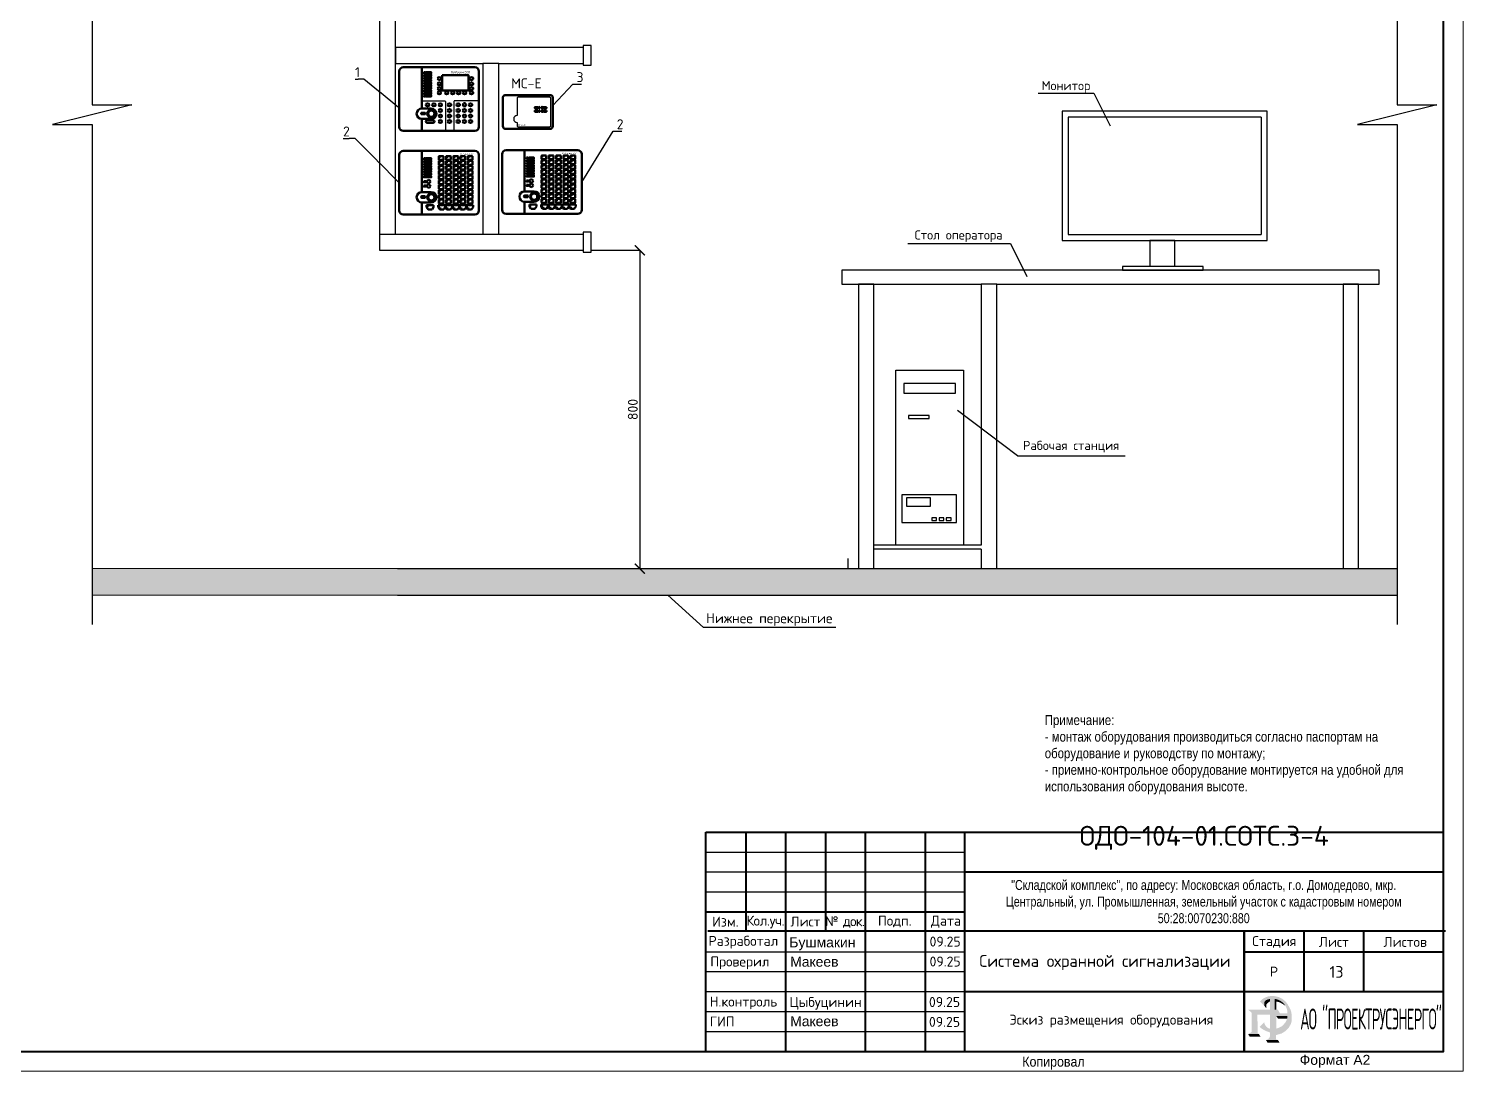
# Model space of a CAD drawing. Header units: millimetres. Extents: x 193973 to 342033, y 212912 to 281002.
# Drawn here: x 305978 to 342033, y 220488 to 246694 of the extents above; entities that cross this region are included whole.
import ezdxf

# ---------------------------------------------------------------- set-up
doc = ezdxf.new("R2010")
doc.units = ezdxf.units.MM
doc.header["$PDMODE"] = 3
doc.linetypes.add('CONTI', pattern=[0])
for name, color, linetype, lineweight in [('-Мой-Рамка', 7, 'CONTI', 40), ('-Мой-Текст', 7, 'Continuous', 25), ('1.АПС_текст', 7, 'Continuous', 15), ('_Текст 0.25', 7, 'Continuous', 25), ('АПТ', 1, 'Continuous', 30)]:
    doc.layers.add(name, color=color, linetype=linetype, lineweight=lineweight)
doc.layers.add('Рамка', color=7, linetype='Continuous')
doc.styles.add('-ГОСТ 2.105-2019-', font='', dxfattribs={"width": 0.8, "height": 2.5})
doc.styles.add('ISOCPEUR', font='isocpeur.ttf')
doc.styles.add('IsocPeur 2.5', font='isocpeur.ttf', dxfattribs={"height": 2.5})
doc.styles.add('IsocPeur 3.5', font='isocpeur.ttf', dxfattribs={"height": 3.5})
doc.styles.add('kvl-200', font='times.ttf')
doc.styles.add('MK3_Stamp_Arial_Narrow', font='ARIALN.TTF')
doc.styles.get("Standard").update_dxf_attribs({"font": 'arial.ttf'})
doc.styles.get('-ГОСТ 2.105-2019-').set_extended_font_data('PT Astra Serif')
doc.dimstyles.new('ISOCPEUR_размещение', dxfattribs={"dimtxt": 250, "dimasz": 250, "dimexe": 1.25, "dimexo": 0.625, "dimgap": 50, "dimtad": 1, "dimdec": 0, "dimlfac": 0.1, "dimtxsty": 'ISOCPEUR', "dimblk": 'ARCHTICK', "dimcen": 2.5, "dimadec": 0, "dimazin": 0, "dimtfac": 1, "dimtdec": 0, "dimtmove": 0, "dimatfit": 3, "dimfxl": 1, "dimarcsym": 0})

# ---------------------------------------------------------------- blocks, each defined once
blk = doc.blocks.new('*U8')
at = {"linetype": 'CONTI', "lineweight": 20}
blk.add_lwpolyline([(1929, 0), (2523, 0), (2523, 420), (1929, 420)], close=True, dxfattribs=at)
at = {"linetype": 'CONTI', "lineweight": 40}
blk.add_lwpolyline([(2518, 415), (1949, 415), (1949, 5), (2518, 5), (2518, 415)], dxfattribs=at)
at = {"width": 0.892515}
blk.add_text('Копировал', height=2.5, dxfattribs=at).set_placement((2412.38, 1.17))
at = {"insert": (2490.82, 2.5), "char_height": 2.5, "width": 50, "attachment_point": 5}
blk.add_mtext('{\\C256;Формат А2}', dxfattribs=at)
blk = doc.blocks.new('A$C9a5560e3')
h = blk.add_hatch(color=5)
h.dxf.hatch_style = 1
h.paths.add_polyline_path([(5.15, 6.06), (-0.04, 6.06), (0.78, 5.37), (0.78, 0.7), (-0.04, 0.23), (-0.03, 0.23), (2.55, 0.23), (1.8, 0.7), (1.8, 5.55), (5.15, 5.55), (5.15, 1.54), (4.76, 1.64), (4.35, 1.95), (4.04, 2.36), (3.84, 2.77), (3.84, 3.07), (2.73, 1.97), (3.06, 1.64), (3.55, 1.31), (4.35, 0.93), (5.15, 0.62), (5.15, -0.38), (4.98, -0.74), (4.7, -1), (4.24, -1.21), (7.1, -1.21), (6.58, -1.01), (6.29, -0.73), (6.27, -0.38), (6.28, 0.64), (6.54, 0.72), (7.21, 0.93), (7.84, 1.22), (8.47, 1.64), (8.98, 2.14), (9.45, 2.77), (9.74, 3.29), (9.85, 3.73), (9.98, 4.32), (10.05, 4.92), (10, 5.81), (9.79, 6.61), (9.35, 7.42), (8.82, 8.07), (8.15, 8.61), (7.32, 9.04), (6.54, 9.25), (5.69, 9.34), (4.85, 9.24), (4.14, 9.01), (3.49, 8.65), (3.06, 8.3), (2.77, 8), (3.83, 6.97), (3.83, 7.79), (4.01, 8.13), (4.3, 8.35), (4.74, 8.53), (5.16, 8.6)])
h.paths.add_polyline_path([(6.28, 6.06), (6.28, 8.59), (6.76, 8.56), (7.31, 8.34), (7.75, 8.11), (8.12, 7.83), (8.55, 7.39), (8.87, 6.93), (9.12, 6.45), (9.28, 5.9), (9.33, 5.48), (9.33, 5.15), (7.05, 5.15), (6.76, 4.99), (6.66, 4.8), (6.66, 4.52), (9.33, 4.52), (9.28, 3.99), (9.09, 3.43), (8.84, 2.99), (8.53, 2.64), (8.12, 2.18), (7.4, 1.79), (6.79, 1.57), (6.29, 1.54), (6.29, 5.24), (6.37, 5.53), (6.6, 5.8), (7.05, 6.06)], flags=16)
h = blk.add_hatch(color=141)
h.dxf.hatch_style = 1
h.paths.add_polyline_path([(4.98, 7.94), (5.16, 7.98), (5.16, 8.6), (4.74, 8.53), (4.3, 8.35), (4.01, 8.13), (3.83, 7.79), (3.83, 6.97), (4.31, 6.38), (4.32, 7.26), (4.61, 7.64)])
h = blk.add_hatch(color=141)
h.dxf.hatch_style = 1
h.paths.add_polyline_path([(7.31, 8.34), (6.76, 8.56), (6.28, 8.59), (6.28, 6.06), (6.67, 6.06), (6.67, 7.95), (6.96, 7.95), (7.43, 7.82), (8.06, 7.5), (8.82, 7.01), (8.55, 7.39), (8.12, 7.83), (7.75, 8.11)])
h = blk.add_hatch(color=141)
h.dxf.hatch_style = 1
h.paths.add_polyline_path([(5.15, 5.55), (1.8, 5.55), (1.8, 0.7), (2.21, 0.45), (2.2, 4.83), (5.15, 4.83)])
h = blk.add_hatch(color=141)
h.dxf.hatch_style = 1
h.paths.add_polyline_path([(10.15, 2.63), (10.31, 3.17), (10.36, 3.98), (10.34, 4.73), (10.28, 5.47), (10.07, 6.05), (9.79, 6.61), (10, 5.81), (10.05, 4.92), (9.98, 4.32), (9.85, 3.73), (9.74, 3.29), (9.45, 2.77), (8.98, 2.14), (8.47, 1.64), (7.84, 1.22), (7.21, 0.93), (6.54, 0.72), (6.28, 0.64), (6.27, -0.38), (6.29, -0.73), (6.58, -1.01), (6.65, -1.04), (6.65, 0.01), (7.91, 0.36), (8.78, 0.89), (9.63, 1.72)])
h = blk.add_hatch(color=141)
h.dxf.hatch_style = 1
h.paths.add_polyline_path([(7.05, 6.06), (6.6, 5.8), (6.37, 5.53), (6.29, 5.24), (6.29, 1.54), (6.66, 1.56), (6.66, 4.52), (6.66, 4.8), (6.76, 4.99), (7.05, 5.15), (7.58, 5.15)])
h = blk.add_hatch(color=141)
h.dxf.hatch_style = 1
h.paths.add_polyline_path([(9.33, 4.52), (6.7, 4.52), (7.11, 3.9), (9.25, 3.9), (9.28, 3.99)])
h = blk.add_hatch(color=141)
h.dxf.hatch_style = 1
h.paths.add_polyline_path([(2.55, 0.23), (-0.03, 0.23), (0.36, -0.41), (2.94, -0.41)])
h = blk.add_hatch(color=141)
h.dxf.hatch_style = 1
h.paths.add_polyline_path([(7.1, -1.21), (4.24, -1.21), (4.63, -1.84), (7.48, -1.84)])
blk = doc.blocks.new('*U39')
at = {"layer": '-Мой-Рамка', "linetype": 'Continuous', "lineweight": 40}
for p, q in [((-185, 55), (0, 55)), ((-185, 0), (-185, 55)), ((-175, 55), (-175, 30)), ((-165, 55), (-165, 0)), ((-155, 55), (-155, 30)), ((-145, 55), (-145, 0)), ((-130, 55), (-130, 0)), ((-120, 0), (-120, 54.99)), ((0, 0), (0, 55)), ((-120, 45), (0, 45)), ((-185, 35), (-120, 35)), ((-184.46, 30.27), (0.54, 30.27)), ((-50, 0), (-50, 30)), ((-50, 30), (-50, 0)), ((-35, 30), (-35, 15)), ((-50, 25), (0, 25)), ((-120, 15), (0, 15)), ((-185, 0), (0, 0))]:
    blk.add_line(p, q, dxfattribs=at)
at = {"layer": '-Мой-Рамка', "linetype": 'Continuous', "lineweight": 25}
for p, q in [((-185, 50), (-120, 50)), ((-185, 45), (-120, 45)), ((-185, 40), (-120, 40)), ((-185, 25), (-120, 25)), ((-185, 20), (-120, 20)), ((-185, 15), (-120, 15)), ((-185, 10), (-120, 10)), ((-185, 5), (-120, 5))]:
    blk.add_line(p, q, dxfattribs=at)
at = {"layer": '-Мой-Рамка', "color": 7, "linetype": 'Continuous', "lineweight": 40}
blk.add_line((-20, 30), (-20, 15), dxfattribs=at)
blk.add_line((-20, 25), (0, 25))
at = {"xscale": 1.051938753492993, "yscale": 1.051938753492993, "zscale": 1.051938753492993}
blk.add_blockref('A$C9a5560e3', (-48.94, 4.09), dxfattribs=at)
at = {"layer": '-Мой-Текст', "ltscale": 100, "char_height": 2.5}
for s, insert, width, attachment_point in [('{\\fISOCPEUR|b0|i0|c204|p34;Изм.}', (-180.08, 32.53), 9.9024, 5), ('{\\fISOCPEUR|b0|i0|c204|p34;\\T0.95;Кол.уч.}', (-170.06, 32.45), 9.9024, 5), ('{\\fISOCPEUR|b0|i0|c204|p34;Лист }', (-160, 32.57), 9.9024, 5), ('{\\fISOCPEUR|b0|i0|c204|p34;\\T0.9;№ док.}', (-150.13, 32.45), 9.9024, 5), ('{\\fISOCPEUR|b0|i0|c204|p34;Подп. }', (-137.59, 32.58), 14.4227, 5), ('{\\fISOCPEUR|b0|i0|c204|p34;Дата }', (-124.76, 32.52), 9.9024, 5), ('{\\fISOCPEUR|b0|i0|c204|p34; Разработал}', (-185.91, 28.97), 20, 1), ('{\\fISOCPEUR|b0|i0|c204|p34; }', (-165.91, 28.97), 20, 1), (' {\\fISOCPEUR|b0|i0|c204|p34;09.25}', (-129.85, 28.79), 20, 1), ('{\\fISOCPEUR|b0|i0|c204|p34;Стадия }', (-42.4, 27.46), 14.9707, 5), ('Бушмакин', (-164.05, 28.6), 20, 1), ('{\\fISOCPEUR|b0|i0|c204|p34;Лист}', (-27.47, 27.46), 14.9707, 5), ('{\\fISOCPEUR|b0|i0|c204|p34;Листов}', (-9.57, 27.46), 14.9707, 5), (' {\\fISOCPEUR|b0|i0|c204|p34;Проверил}', (-184.85, 23.79), 20, 1), ('Макеев', (-163.83, 23.74), 20, 1), (' {\\fISOCPEUR|b0|i0|c204|p34;09.25}', (-129.85, 23.79), 20, 1), ('{\\fISOCPEUR|b0|i0|c204|p34;Р}', (-42.5, 20), 15, 5), (' {\\fISOCPEUR|b0|i0|c204|p34;Н.контроль}', (-185, 13.74), 20, 1), (' {\\fISOCPEUR|b0|i0|c204|p34;Цыбуцинин}', (-165, 13.64), 20, 1), (' {\\fISOCPEUR|b0|i0|c204|p34;09.25}', (-130, 13.63), 20, 1), (' {\\fISOCPEUR|b0|i0|c204|p34;ГИП}', (-185, 8.74), 20, 1), ('Макеев', (-163.83, 8.82), 20, 1), (' {\\fISOCPEUR|b0|i0|c204|p34;09.25}', (-130, 8.65), 20, 1)]:
    blk.add_mtext(s, dxfattribs=dict(at, insert=insert, width=width, attachment_point=attachment_point))
at = {"insert": (-60, 53.56), "char_height": 5, "width": 20.6351, "attachment_point": 5}
blk.add_mtext('{\\fISOCPEUR|b0|i0|c204|p34; ОДО-104-01.СОТС.3-4}', dxfattribs=at)
at = {"insert": (-60.11, 37.56), "char_height": 2.5, "width": 111.6626, "attachment_point": 5, "style": '-ГОСТ 2.105-2019-'}
blk.add_mtext('"Складской комплекс", по адресу: Московская область, г.о. Домодедово, мкр. Центральный, ул. Промышленная, земельный участок с кадастровым номером 50:28:0070230:880', dxfattribs=at)
at = {"layer": '_Текст 0.25', "insert": (-18.22, 8.11), "char_height": 5.2597, "width": 42.5551, "attachment_point": 5, "style": 'IsocPeur 3.5'}
blk.add_mtext('{\\W0.5;\\T0.9;\\C5;АО "ПРОЕКТРУСЭНЕРГО"}', dxfattribs=at)
blk = doc.blocks.new('*U12')
blk.add_wipeout([(0, 400), (0, 0), (15169, 0), (15169, 400)])
at = {"lineweight": 30}
blk.add_lwpolyline([(0, 400), (0, 0), (15169, 0), (15169, 400), (0, 400)], dxfattribs=at)
blk = doc.blocks.new('*U13')
blk.add_wipeout([(0, 400), (0, 0), (4728, 0), (4728, 400)])
at = {"lineweight": 30}
blk.add_lwpolyline([(0, 400), (0, 0), (4728, 0), (4728, 400), (0, 400)], dxfattribs=at)
blk = doc.blocks.new('*U14')
blk.add_wipeout([(0, 400), (0, 0), (4299.968, 0), (4299.968, 400)])
at = {"lineweight": 30}
blk.add_lwpolyline([(0, 400), (0, 0), (4299.968, 0), (4299.968, 400), (0, 400)], dxfattribs=at)
blk = doc.blocks.new('*U25')
blk.add_wipeout([(0, 400), (0, 0), (5138, 0), (5138, 400)])
at = {"lineweight": 30}
blk.add_lwpolyline([(0, 400), (0, 0), (5138, 0), (5138, 400), (0, 400)], dxfattribs=at)
blk = doc.blocks.new('Заглушка 40х20')
blk.add_wipeout([(0, 250), (0, -250), (200, -250), (200, 250)])
at = {"lineweight": 30}
blk.add_lwpolyline([(0, 250), (0, -250), (200, -250), (200, 250), (0, 250)], dxfattribs=at)
blk = doc.blocks.new('_ArchTick')
at = {"color": 0, "linetype": 'ByBlock', "const_width": 0.15}
blk.add_lwpolyline([(-0.5, -0.5), (0.5, 0.5)], dxfattribs=at)
blk = doc.blocks.new('*D26')
at = {"color": 0, "lineweight": -2, "transparency": 16777216}
for p, q in [((319912, 241123), (321338, 241123)), ((321336, 241123), (321336, 233123)), ((319912, 233123), (321338, 233123))]:
    blk.add_line(p, q, dxfattribs=at)
at = {"layer": 'Defpoints', "color": 0, "transparency": 16777216}
for p in [(319912, 241123), (319912, 233123), (321336, 233123)]:
    blk.add_point(p, dxfattribs=at)
at = {"color": 0, "lineweight": -2, "transparency": 16777216, "xscale": 250, "yscale": 250, "zscale": 250}
for p, rotation in [((321336, 241123), 90), ((321336, 233123), 270)]:
    blk.add_blockref('_ArchTick', p, dxfattribs=dict(at, rotation=rotation))
at = {"color": 0, "transparency": 16777216, "insert": (321161, 237123), "char_height": 250, "attachment_point": 5, "rotation": 90, "style": 'ISOCPEUR'}
blk.add_mtext('800', dxfattribs=at)
blk = doc.blocks.new('R3-Рубеж-2ОП')
at = {"color": 7, "lineweight": 50}
for p, q in [((-1000, 1500), (-1000, 800)), ((-900, 1600), (0, 1600)), ((-435, 1600), (-435, 563)), ((900, 1600), (0, 1600)), ((1000, 100), (1000, 1500)), ((-1000, 100), (-1000, 800)), ((-196, 563), (-435, 563)), ((-362, 459), (-433, 459)), ((-433, 419), (-362, 419)), ((-435, 303), (-435, 0)), ((-196, 303), (-435, 303)), ((-900, 0), (900, 0))]:
    blk.add_line(p, q, dxfattribs=at)
for points in [[(-384, 1475), (-341, 1475), (-341, 1448), (-384, 1448)], [(-323, 1475), (-199, 1475), (-199, 1448), (-323, 1448)], [(-384, 1411), (-341, 1411), (-341, 1383), (-384, 1383)], [(-384, 1346), (-341, 1346), (-341, 1319), (-384, 1319)], [(-384, 1282), (-341, 1282), (-341, 1254), (-384, 1254)], [(-384, 1217), (-341, 1217), (-341, 1190), (-384, 1190)], [(-384, 1153), (-341, 1153), (-341, 1125), (-384, 1125)], [(-384, 1088), (-341, 1088), (-341, 1061), (-384, 1061)], [(-323, 1411), (-199, 1411), (-199, 1383), (-323, 1383)], [(-323, 1346), (-199, 1346), (-199, 1319), (-323, 1319)], [(-323, 1282), (-199, 1282), (-199, 1254), (-323, 1254)], [(-323, 1217), (-199, 1217), (-199, 1190), (-323, 1190)], [(-323, 1153), (-199, 1153), (-199, 1125), (-323, 1125)], [(-323, 1088), (-199, 1088), (-199, 1061), (-323, 1061)], [(75, 1400), (740, 1400), (740, 1015), (75, 1015)], [(-384, 1024), (-341, 1024), (-341, 996), (-384, 996)], [(-384, 959), (-341, 959), (-341, 932), (-384, 932)], [(-384, 895), (-341, 895), (-341, 867), (-384, 867)], [(-323, 1024), (-199, 1024), (-199, 996), (-323, 996)], [(-323, 959), (-199, 959), (-199, 932), (-323, 932)], [(-323, 895), (-199, 895), (-199, 867), (-323, 867)]]:
    blk.add_lwpolyline(points, close=True, dxfattribs=at)
for points in [[(-435, 756), (140, 756, -0.414214), (160, 736), (160, 0)], [(1001, 756), (390, 756, 0.414214), (370, 736), (370, 0)]]:
    blk.add_lwpolyline(points, format="xyb")
for points in [[(-290, 271), (-160, 271)], [(-290, 201), (-160, 201)]]:
    blk.add_lwpolyline(points, dxfattribs=at)
for radius in [100, 80]:
    blk.add_circle((-196, 433), radius, dxfattribs=at)
for centre, radius, start, end in [((-900, 1500), 100, 90, 180), ((900, 1500), 100, 0, 90), ((-435, 433), 130, 90, 270), ((-433, 439), 20, 90, 270), ((-362, 439), 20, 270, 90), ((-196, 433), 130, 270, 90), ((-900, 100), 100, 180, 270), ((900, 100), 100, 270, 0)]:
    blk.add_arc(centre, radius, start, end, dxfattribs=at)
for centre, major_axis in [((5, 1316), (-45, 0)), ((5, 1186), (-45, 0)), ((5, 1066), (-45, 0)), ((812, 1316), (-45, 0)), ((812, 1186), (-45, 0)), ((812, 1066), (-45, 0)), ((5, 956), (-45, 0)), ((190, 956), (-45, 0)), ((340, 956), (-45, 0)), ((490, 956), (-45, 0)), ((640, 956), (-45, 0)), ((812, 956), (-45, 0)), ((-290, 656), (-45, 0)), ((-130, 656), (-45, 0)), ((30, 656), (-45, 0)), ((30, 516), (-45, 0)), ((30, 376), (-45, 0)), ((260, 656), (-45, 0)), ((260, 516), (-45, 0)), ((260, 376), (-45, 0)), ((480, 656), (-45, 0)), ((480, 516), (-45, 0)), ((480, 376), (-45, 0)), ((635, 516), (-45, 0)), ((635, 656), (0, -45)), ((635, 376), (0, 45)), ((790, 656), (-45, 0)), ((790, 516), (-45, 0)), ((790, 376), (-45, 0)), ((30, 236), (-45, 0)), ((260, 236), (-45, 0)), ((480, 236), (-45, 0)), ((635, 236), (-45, 0)), ((790, 236), (-45, 0))]:
    blk.add_ellipse(centre, major_axis=major_axis, ratio=0.777778, dxfattribs=at)
for centre, start_param, end_param in [((-290, 236), 4.712389, 7.853982), ((-160, 236), 1.570796, 4.712389)]:
    blk.add_ellipse(centre, major_axis=(-45, 0), ratio=0.777778, start_param=start_param, end_param=end_param, dxfattribs=at)
at = {"lineweight": 50, "insert": (297, 1500), "char_height": 50, "attachment_point": 1}
blk.add_mtext_dynamic_manual_height_columns('R3-Рубеж-2ОП', width=27.55, gutter_width=12.5, heights=[0], dxfattribs=at)
blk = doc.blocks.new('R3-Рубеж-БИУ')
at = {"color": 7, "lineweight": 50}
for p, q in [((-1000, 1500), (-1000, 800)), ((-900, 1600), (0, 1600)), ((-435, 1600), (-435, 563)), ((-7, 1447), (36, 1447)), ((900, 1600), (0, 1600)), ((36, 1447), (36, 1470)), ((175, 1447), (218, 1447)), ((218, 1447), (218, 1470)), ((358, 1447), (401, 1447)), ((401, 1447), (401, 1470)), ((540, 1447), (583, 1447)), ((583, 1447), (583, 1470)), ((722, 1447), (765, 1447)), ((765, 1447), (765, 1470)), ((1000, 100), (1000, 1500)), ((-7, 1326), (36, 1326)), ((-7, 1204), (36, 1204)), ((-7, 1082), (36, 1082)), ((36, 1326), (36, 1349)), ((36, 1204), (36, 1227)), ((36, 1082), (36, 1105)), ((175, 1326), (218, 1326)), ((175, 1204), (218, 1204)), ((175, 1082), (218, 1082)), ((218, 1326), (218, 1349)), ((218, 1204), (218, 1227)), ((218, 1082), (218, 1105)), ((358, 1326), (401, 1326)), ((358, 1204), (401, 1204)), ((358, 1082), (401, 1082)), ((401, 1326), (401, 1349)), ((401, 1204), (401, 1227)), ((401, 1082), (401, 1105)), ((540, 1326), (583, 1326)), ((540, 1204), (583, 1204)), ((540, 1082), (583, 1082)), ((583, 1326), (583, 1349)), ((583, 1204), (583, 1227)), ((583, 1082), (583, 1105)), ((722, 1326), (765, 1326)), ((722, 1204), (765, 1204)), ((722, 1082), (765, 1082)), ((765, 1326), (765, 1349)), ((765, 1204), (765, 1227)), ((765, 1082), (765, 1105)), ((-1000, 100), (-1000, 800)), ((-7, 961), (36, 961)), ((-7, 839), (36, 839)), ((36, 961), (36, 984)), ((36, 839), (36, 862)), ((36, 717), (36, 740)), ((175, 961), (218, 961)), ((175, 839), (218, 839)), ((218, 961), (218, 984)), ((218, 839), (218, 862)), ((218, 717), (218, 740)), ((358, 961), (401, 961)), ((358, 839), (401, 839)), ((401, 961), (401, 984)), ((401, 839), (401, 862)), ((401, 717), (401, 740)), ((540, 961), (583, 961)), ((540, 839), (583, 839)), ((583, 961), (583, 984)), ((583, 839), (583, 862)), ((583, 717), (583, 740)), ((722, 961), (765, 961)), ((722, 839), (765, 839)), ((765, 961), (765, 984)), ((765, 839), (765, 862)), ((765, 717), (765, 740)), ((-196, 563), (-435, 563)), ((-362, 459), (-433, 459)), ((-433, 419), (-362, 419)), ((-7, 717), (36, 717)), ((-7, 596), (36, 596)), ((-7, 474), (36, 474)), ((36, 596), (36, 618)), ((36, 474), (36, 497)), ((36, 352), (36, 375)), ((175, 717), (218, 717)), ((175, 596), (218, 596)), ((175, 474), (218, 474)), ((218, 596), (218, 618)), ((218, 474), (218, 497)), ((218, 352), (218, 375)), ((358, 717), (401, 717)), ((358, 596), (401, 596)), ((358, 474), (401, 474)), ((401, 596), (401, 618)), ((401, 474), (401, 497)), ((401, 352), (401, 375)), ((540, 717), (583, 717)), ((540, 596), (583, 596)), ((540, 474), (583, 474)), ((583, 596), (583, 618)), ((583, 474), (583, 497)), ((583, 352), (583, 375)), ((722, 717), (765, 717)), ((722, 596), (765, 596)), ((722, 474), (765, 474)), ((765, 596), (765, 618)), ((765, 474), (765, 497)), ((765, 352), (765, 375)), ((-900, 0), (900, 0)), ((-435, 303), (-435, 0)), ((-196, 303), (-435, 303)), ((-313, 235), (-313, 181)), ((-313, 235), (-138, 235)), ((-313, 212), (-270, 212)), ((-313, 181), (-275, 128)), ((-275, 128), (-176, 128)), ((-275, 128), (-237, 128)), ((-270, 212), (-270, 235)), ((-138, 181), (-176, 128)), ((-138, 235), (-138, 181)), ((-138, 235), (-138, 181)), ((-22, 235), (-22, 181)), ((-22, 235), (153, 235)), ((-22, 212), (21, 212)), ((-22, 181), (16, 128)), ((-7, 352), (36, 352)), ((54, 151), (16, 151)), ((16, 151), (16, 128)), ((16, 128), (115, 128)), ((16, 128), (54, 128)), ((21, 212), (21, 235)), ((54, 128), (54, 151)), ((153, 181), (115, 128)), ((153, 235), (153, 181)), ((153, 235), (328, 235)), ((153, 235), (153, 181)), ((153, 212), (196, 212)), ((153, 181), (191, 128)), ((175, 352), (218, 352)), ((229, 151), (191, 151)), ((191, 151), (191, 128)), ((191, 128), (290, 128)), ((191, 128), (229, 128)), ((196, 212), (196, 235)), ((229, 128), (229, 151)), ((328, 181), (290, 128)), ((328, 235), (328, 181)), ((328, 235), (503, 235)), ((328, 235), (328, 181)), ((328, 212), (371, 212)), ((328, 181), (366, 128)), ((358, 352), (401, 352)), ((404, 151), (366, 151)), ((366, 151), (366, 128)), ((366, 128), (465, 128)), ((366, 128), (404, 128)), ((371, 212), (371, 235)), ((404, 128), (404, 151)), ((503, 181), (465, 128)), ((503, 235), (503, 181)), ((503, 235), (678, 235)), ((503, 235), (503, 181)), ((503, 212), (546, 212)), ((503, 181), (541, 128)), ((540, 352), (583, 352)), ((579, 151), (541, 151)), ((541, 151), (541, 128)), ((541, 128), (640, 128)), ((541, 128), (579, 128)), ((546, 212), (546, 235)), ((579, 128), (579, 151)), ((678, 181), (640, 128)), ((678, 235), (678, 181)), ((678, 235), (853, 235)), ((678, 235), (678, 181)), ((678, 212), (721, 212)), ((678, 181), (716, 128)), ((754, 151), (716, 151)), ((716, 151), (716, 128)), ((716, 128), (815, 128)), ((716, 128), (754, 128)), ((721, 212), (721, 235)), ((722, 352), (765, 352)), ((754, 128), (754, 151)), ((853, 181), (815, 128)), ((853, 235), (853, 181))]:
    blk.add_line(p, q, dxfattribs=at)
for points in [[(-7, 1382), (-7, 1460)], [(3, 1470), (100, 1470)], [(110, 1460), (110, 1382)], [(175, 1382), (175, 1460)], [(185, 1470), (283, 1470)], [(293, 1460), (293, 1382)], [(358, 1382), (358, 1460)], [(368, 1470), (465, 1470)], [(475, 1460), (475, 1382)], [(540, 1382), (540, 1460)], [(550, 1470), (647, 1470)], [(657, 1460), (657, 1382)], [(722, 1382), (722, 1460)], [(732, 1470), (830, 1470)], [(840, 1460), (840, 1382)], [(-7, 1260), (-7, 1339)], [(-7, 1138), (-7, 1217)], [(-7, 1016), (-7, 1095)], [(100, 1372), (3, 1372)], [(3, 1349), (100, 1349)], [(100, 1250), (3, 1250)], [(3, 1227), (100, 1227)], [(100, 1128), (3, 1128)], [(3, 1105), (100, 1105)], [(110, 1339), (110, 1260)], [(110, 1217), (110, 1138)], [(110, 1095), (110, 1016)], [(175, 1260), (175, 1339)], [(175, 1138), (175, 1217)], [(175, 1016), (175, 1095)], [(283, 1372), (185, 1372)], [(185, 1349), (283, 1349)], [(283, 1250), (185, 1250)], [(185, 1227), (283, 1227)], [(283, 1128), (185, 1128)], [(185, 1105), (283, 1105)], [(293, 1339), (293, 1260)], [(293, 1217), (293, 1138)], [(293, 1095), (293, 1016)], [(358, 1260), (358, 1339)], [(358, 1138), (358, 1217)], [(358, 1016), (358, 1095)], [(465, 1372), (368, 1372)], [(368, 1349), (465, 1349)], [(465, 1250), (368, 1250)], [(368, 1227), (465, 1227)], [(465, 1128), (368, 1128)], [(368, 1105), (465, 1105)], [(475, 1339), (475, 1260)], [(475, 1217), (475, 1138)], [(475, 1095), (475, 1016)], [(540, 1260), (540, 1339)], [(540, 1138), (540, 1217)], [(540, 1016), (540, 1095)], [(647, 1372), (550, 1372)], [(550, 1349), (647, 1349)], [(647, 1250), (550, 1250)], [(550, 1227), (647, 1227)], [(647, 1128), (550, 1128)], [(550, 1105), (647, 1105)], [(657, 1339), (657, 1260)], [(657, 1217), (657, 1138)], [(657, 1095), (657, 1016)], [(722, 1260), (722, 1339)], [(722, 1138), (722, 1217)], [(722, 1016), (722, 1095)], [(830, 1372), (732, 1372)], [(732, 1349), (830, 1349)], [(830, 1250), (732, 1250)], [(732, 1227), (830, 1227)], [(830, 1128), (732, 1128)], [(732, 1105), (830, 1105)], [(840, 1339), (840, 1260)], [(840, 1217), (840, 1138)], [(840, 1095), (840, 1016)], [(-7, 895), (-7, 974)], [(-7, 773), (-7, 852)], [(-7, 651), (-7, 730)], [(100, 1006), (3, 1006)], [(3, 984), (100, 984)], [(100, 885), (3, 885)], [(3, 862), (100, 862)], [(100, 763), (3, 763)], [(3, 740), (100, 740)], [(110, 974), (110, 895)], [(110, 852), (110, 773)], [(110, 730), (110, 651)], [(175, 895), (175, 974)], [(175, 773), (175, 852)], [(175, 651), (175, 730)], [(283, 1006), (185, 1006)], [(185, 984), (283, 984)], [(283, 885), (185, 885)], [(185, 862), (283, 862)], [(283, 763), (185, 763)], [(185, 740), (283, 740)], [(293, 974), (293, 895)], [(293, 852), (293, 773)], [(293, 730), (293, 651)], [(358, 895), (358, 974)], [(358, 773), (358, 852)], [(358, 651), (358, 730)], [(465, 1006), (368, 1006)], [(368, 984), (465, 984)], [(465, 885), (368, 885)], [(368, 862), (465, 862)], [(465, 763), (368, 763)], [(368, 740), (465, 740)], [(475, 974), (475, 895)], [(475, 852), (475, 773)], [(475, 730), (475, 651)], [(540, 895), (540, 974)], [(540, 773), (540, 852)], [(540, 651), (540, 730)], [(647, 1006), (550, 1006)], [(550, 984), (647, 984)], [(647, 885), (550, 885)], [(550, 862), (647, 862)], [(647, 763), (550, 763)], [(550, 740), (647, 740)], [(657, 974), (657, 895)], [(657, 852), (657, 773)], [(657, 730), (657, 651)], [(722, 895), (722, 974)], [(722, 773), (722, 852)], [(722, 651), (722, 730)], [(830, 1006), (732, 1006)], [(732, 984), (830, 984)], [(830, 885), (732, 885)], [(732, 862), (830, 862)], [(830, 763), (732, 763)], [(732, 740), (830, 740)], [(840, 974), (840, 895)], [(840, 852), (840, 773)], [(840, 730), (840, 651)], [(-7, 530), (-7, 608)], [(-7, 408), (-7, 487)], [(-7, 286), (-7, 365)], [(100, 641), (3, 641)], [(3, 618), (100, 618)], [(100, 520), (3, 520)], [(3, 497), (100, 497)], [(100, 398), (3, 398)], [(3, 375), (100, 375)], [(110, 608), (110, 530)], [(110, 487), (110, 408)], [(110, 365), (110, 286)], [(175, 530), (175, 608)], [(175, 408), (175, 487)], [(175, 286), (175, 365)], [(283, 641), (185, 641)], [(185, 618), (283, 618)], [(283, 520), (185, 520)], [(185, 497), (283, 497)], [(283, 398), (185, 398)], [(185, 375), (283, 375)], [(293, 608), (293, 530)], [(293, 487), (293, 408)], [(293, 365), (293, 286)], [(358, 530), (358, 608)], [(358, 408), (358, 487)], [(358, 286), (358, 365)], [(465, 641), (368, 641)], [(368, 618), (465, 618)], [(465, 520), (368, 520)], [(368, 497), (465, 497)], [(465, 398), (368, 398)], [(368, 375), (465, 375)], [(475, 608), (475, 530)], [(475, 487), (475, 408)], [(475, 365), (475, 286)], [(540, 530), (540, 608)], [(540, 408), (540, 487)], [(540, 286), (540, 365)], [(647, 641), (550, 641)], [(550, 618), (647, 618)], [(647, 520), (550, 520)], [(550, 497), (647, 497)], [(647, 398), (550, 398)], [(550, 375), (647, 375)], [(657, 608), (657, 530)], [(657, 487), (657, 408)], [(657, 365), (657, 286)], [(722, 530), (722, 608)], [(722, 408), (722, 487)], [(722, 286), (722, 365)], [(830, 641), (732, 641)], [(732, 618), (830, 618)], [(830, 520), (732, 520)], [(732, 497), (830, 497)], [(830, 398), (732, 398)], [(732, 375), (830, 375)], [(840, 608), (840, 530)], [(840, 487), (840, 408)], [(840, 365), (840, 286)], [(100, 276), (3, 276)], [(283, 276), (185, 276)], [(465, 276), (368, 276)], [(647, 276), (550, 276)], [(830, 276), (732, 276)]]:
    blk.add_lwpolyline(points, dxfattribs=at)
for points in [[(-384, 1415), (-341, 1415), (-341, 1388), (-384, 1388)], [(-384, 1351), (-341, 1351), (-341, 1323), (-384, 1323)], [(-384, 1286), (-341, 1286), (-341, 1259), (-384, 1259)], [(-384, 1222), (-341, 1222), (-341, 1194), (-384, 1194)], [(-384, 1157), (-341, 1157), (-341, 1130), (-384, 1130)], [(-384, 1093), (-341, 1093), (-341, 1065), (-384, 1065)], [(-323, 1415), (-199, 1415), (-199, 1388), (-323, 1388)], [(-323, 1351), (-199, 1351), (-199, 1323), (-323, 1323)], [(-323, 1286), (-199, 1286), (-199, 1259), (-323, 1259)], [(-323, 1222), (-199, 1222), (-199, 1194), (-323, 1194)], [(-323, 1157), (-199, 1157), (-199, 1130), (-323, 1130)], [(-323, 1093), (-199, 1093), (-199, 1065), (-323, 1065)], [(-384, 1028), (-341, 1028), (-341, 1001), (-384, 1001)], [(-384, 964), (-341, 964), (-341, 936), (-384, 936)], [(-384, 840), (-341, 840), (-341, 812), (-384, 812)], [(-384, 730), (-341, 730), (-341, 702), (-384, 702)], [(-323, 1028), (-199, 1028), (-199, 1001), (-323, 1001)], [(-323, 964), (-199, 964), (-199, 936), (-323, 936)]]:
    blk.add_lwpolyline(points, close=True, dxfattribs=at)
for centre, radius in [((-264, 826), 43.8), ((-264, 716), 43.8), ((-196, 433), 100), ((-196, 433), 80)]:
    blk.add_circle(centre, radius, dxfattribs=at)
for centre, radius, start, end in [((-900, 1500), 100, 90, 180), ((3, 1460), 10, 90, 180), ((100, 1460), 10, 0, 90), ((185, 1460), 10, 90, 180), ((283, 1460), 10, 0, 90), ((368, 1460), 10, 90, 180), ((465, 1460), 10, 0, 90), ((550, 1460), 10, 90, 180), ((647, 1460), 10, 0, 90), ((732, 1460), 10, 90, 180), ((830, 1460), 10, 0, 90), ((900, 1500), 100, 0, 90), ((3, 1382), 10, 180, 270), ((3, 1339), 10, 90, 180), ((3, 1260), 10, 180, 270), ((3, 1217), 10, 90, 180), ((3, 1138), 10, 180, 270), ((3, 1095), 10, 90, 180), ((100, 1382), 10, 270, 0), ((100, 1339), 10, 0, 90), ((100, 1260), 10, 270, 0), ((100, 1217), 10, 0, 90), ((100, 1138), 10, 270, 0), ((100, 1095), 10, 0, 90), ((185, 1382), 10, 180, 270), ((185, 1339), 10, 90, 180), ((185, 1260), 10, 180, 270), ((185, 1217), 10, 90, 180), ((185, 1138), 10, 180, 270), ((185, 1095), 10, 90, 180), ((283, 1382), 10, 270, 0), ((283, 1339), 10, 0, 90), ((283, 1260), 10, 270, 0), ((283, 1217), 10, 0, 90), ((283, 1138), 10, 270, 0), ((283, 1095), 10, 0, 90), ((368, 1382), 10, 180, 270), ((368, 1339), 10, 90, 180), ((368, 1260), 10, 180, 270), ((368, 1217), 10, 90, 180), ((368, 1138), 10, 180, 270), ((368, 1095), 10, 90, 180), ((465, 1382), 10, 270, 0), ((465, 1339), 10, 0, 90), ((465, 1260), 10, 270, 0), ((465, 1217), 10, 0, 90), ((465, 1138), 10, 270, 0), ((465, 1095), 10, 0, 90), ((550, 1382), 10, 180, 270), ((550, 1339), 10, 90, 180), ((550, 1260), 10, 180, 270), ((550, 1217), 10, 90, 180), ((550, 1138), 10, 180, 270), ((550, 1095), 10, 90, 180), ((647, 1382), 10, 270, 0), ((647, 1339), 10, 0, 90), ((647, 1260), 10, 270, 0), ((647, 1217), 10, 0, 90), ((647, 1138), 10, 270, 0), ((647, 1095), 10, 0, 90), ((732, 1382), 10, 180, 270), ((732, 1339), 10, 90, 180), ((732, 1260), 10, 180, 270), ((732, 1217), 10, 90, 180), ((732, 1138), 10, 180, 270), ((732, 1095), 10, 90, 180), ((830, 1382), 10, 270, 0), ((830, 1339), 10, 0, 90), ((830, 1260), 10, 270, 0), ((830, 1217), 10, 0, 90), ((830, 1138), 10, 270, 0), ((830, 1095), 10, 0, 90), ((3, 1016), 10, 180, 270), ((3, 974), 10, 90, 180), ((3, 895), 10, 180, 270), ((3, 852), 10, 90, 180), ((3, 773), 10, 180, 270), ((3, 730), 10, 90, 180), ((100, 1016), 10, 270, 0), ((100, 974), 10, 0, 90), ((100, 895), 10, 270, 0), ((100, 852), 10, 0, 90), ((100, 773), 10, 270, 0), ((100, 730), 10, 0, 90), ((185, 1016), 10, 180, 270), ((185, 974), 10, 90, 180), ((185, 895), 10, 180, 270), ((185, 852), 10, 90, 180), ((185, 773), 10, 180, 270), ((185, 730), 10, 90, 180), ((283, 1016), 10, 270, 0), ((283, 974), 10, 0, 90), ((283, 895), 10, 270, 0), ((283, 852), 10, 0, 90), ((283, 773), 10, 270, 0), ((283, 730), 10, 0, 90), ((368, 1016), 10, 180, 270), ((368, 974), 10, 90, 180), ((368, 895), 10, 180, 270), ((368, 852), 10, 90, 180), ((368, 773), 10, 180, 270), ((368, 730), 10, 90, 180), ((465, 1016), 10, 270, 0), ((465, 974), 10, 0, 90), ((465, 895), 10, 270, 0), ((465, 852), 10, 0, 90), ((465, 773), 10, 270, 0), ((465, 730), 10, 0, 90), ((550, 1016), 10, 180, 270), ((550, 974), 10, 90, 180), ((550, 895), 10, 180, 270), ((550, 852), 10, 90, 180), ((550, 773), 10, 180, 270), ((550, 730), 10, 90, 180), ((647, 1016), 10, 270, 0), ((647, 974), 10, 0, 90), ((647, 895), 10, 270, 0), ((647, 852), 10, 0, 90), ((647, 773), 10, 270, 0), ((647, 730), 10, 0, 90), ((732, 1016), 10, 180, 270), ((732, 974), 10, 90, 180), ((732, 895), 10, 180, 270), ((732, 852), 10, 90, 180), ((732, 773), 10, 180, 270), ((732, 730), 10, 90, 180), ((830, 1016), 10, 270, 0), ((830, 974), 10, 0, 90), ((830, 895), 10, 270, 0), ((830, 852), 10, 0, 90), ((830, 773), 10, 270, 0), ((830, 730), 10, 0, 90), ((-435, 433), 130, 90, 270), ((-433, 439), 20, 90, 270), ((-362, 439), 20, 270, 90), ((-196, 433), 130, 270, 90), ((3, 651), 10, 180, 270), ((3, 608), 10, 90, 180), ((3, 530), 10, 180, 270), ((3, 487), 10, 90, 180), ((3, 408), 10, 180, 270), ((3, 365), 10, 90, 180), ((100, 651), 10, 270, 0), ((100, 608), 10, 0, 90), ((100, 530), 10, 270, 0), ((100, 487), 10, 0, 90), ((100, 408), 10, 270, 0), ((100, 365), 10, 0, 90), ((185, 651), 10, 180, 270), ((185, 608), 10, 90, 180), ((185, 530), 10, 180, 270), ((185, 487), 10, 90, 180), ((185, 408), 10, 180, 270), ((185, 365), 10, 90, 180), ((283, 651), 10, 270, 0), ((283, 608), 10, 0, 90), ((283, 530), 10, 270, 0), ((283, 487), 10, 0, 90), ((283, 408), 10, 270, 0), ((283, 365), 10, 0, 90), ((368, 651), 10, 180, 270), ((368, 608), 10, 90, 180), ((368, 530), 10, 180, 270), ((368, 487), 10, 90, 180), ((368, 408), 10, 180, 270), ((368, 365), 10, 90, 180), ((465, 651), 10, 270, 0), ((465, 608), 10, 0, 90), ((465, 530), 10, 270, 0), ((465, 487), 10, 0, 90), ((465, 408), 10, 270, 0), ((465, 365), 10, 0, 90), ((550, 651), 10, 180, 270), ((550, 608), 10, 90, 180), ((550, 530), 10, 180, 270), ((550, 487), 10, 90, 180), ((550, 408), 10, 180, 270), ((550, 365), 10, 90, 180), ((647, 651), 10, 270, 0), ((647, 608), 10, 0, 90), ((647, 530), 10, 270, 0), ((647, 487), 10, 0, 90), ((647, 408), 10, 270, 0), ((647, 365), 10, 0, 90), ((732, 651), 10, 180, 270), ((732, 608), 10, 90, 180), ((732, 530), 10, 180, 270), ((732, 487), 10, 90, 180), ((732, 408), 10, 180, 270), ((732, 365), 10, 90, 180), ((830, 651), 10, 270, 0), ((830, 608), 10, 0, 90), ((830, 530), 10, 270, 0), ((830, 487), 10, 0, 90), ((830, 408), 10, 270, 0), ((830, 365), 10, 0, 90), ((-900, 100), 100, 180, 270), ((3, 286), 10, 180, 270), ((100, 286), 10, 270, 0), ((185, 286), 10, 180, 270), ((283, 286), 10, 270, 0), ((368, 286), 10, 180, 270), ((465, 286), 10, 270, 0), ((550, 286), 10, 180, 270), ((647, 286), 10, 270, 0), ((732, 286), 10, 180, 270), ((830, 286), 10, 270, 0), ((900, 100), 100, 270, 0)]:
    blk.add_arc(centre, radius, start, end, dxfattribs=at)
at = {"lineweight": 50, "insert": (502, 1540), "char_height": 37.5, "attachment_point": 1}
blk.add_mtext_dynamic_manual_height_columns('R3-Рубеж-БИУ', width=27.55, gutter_width=12.5, heights=[0], dxfattribs=at)
blk = doc.blocks.new('МС-Е')
at = {"color": 7, "lineweight": 50}
blk.add_lwpolyline([(-575, 840), (575, 840, -0.343283), (625, 800), (625, 60, -0.420157), (575, 0), (-575, 0, -0.420157), (-625, 60), (-625, 790, -0.365432)], format="xyb", close=True, dxfattribs=at)
blk.add_lwpolyline([(-248, 50), (555, 50, 0.414214), (575, 70), (575, 770, 0.414214), (555, 790), (-248, 790, 0.414214), (-268, 770), (-268, 332, 1), (-268, 155), (-268, 70, 0.414214)], format="xyb", close=True)
for points in [[(251, 545), (177, 545), (177, 514), (251, 514)], [(251, 457), (177, 457), (177, 426), (251, 426)], [(468, 545), (394, 545), (394, 514), (468, 514)], [(468, 457), (394, 457), (394, 426), (468, 426)]]:
    blk.add_lwpolyline(points, close=True, dxfattribs=at)
for centre in [(285, 530), (285, 441), (360, 530), (360, 441)]:
    blk.add_circle(centre, 18.7, dxfattribs=at)
at = {"lineweight": 50, "insert": (-238, 122), "char_height": 50, "attachment_point": 1}
blk.add_mtext_dynamic_manual_height_columns('МС-Е', width=27.55, gutter_width=12.5, heights=[0], dxfattribs=at)

msp = doc.modelspace()

# ---------------------------------------------------------------- hatches: boundary and pattern name
at = {"linetype": 'Continuous', "lineweight": 18}
h = msp.add_hatch(dxfattribs=at)
h.set_pattern_fill('AR-CONC', color=8, scale=100.019811, angle=-360, style=0)
h.set_pattern_definition([(50, (-482998.93, 346682.24), (717.40228, -62.76457), [75.01486, -825.16344]), (355, (-482998.9, 346682.24), (-138.7788, 752.34115), [60.0119, -660.13075]), (100.45144, (-482939.15, 346677), (578.62345, 689.5766), [63.7528, -701.281]), (46.1842, (-482998.9, 346882.3), (1067.4528, -165.5521), [112.5223, -1237.7452]), (96.63564, (-482910, 346868.5), (934.8471, 974.3116), [95.6293, -1051.9221]), (351.18416, (-482998.9, 346882.3), (934.8471, 974.3116), [90.0178, -990.1961]), (21, (-482898.9, 346832.3), (597.0253, -402.69865), [75.01486, -825.16344]), (326, (-482898.9, 346832.3), (243.36353, 725.2937), [60.0119, -660.13075]), (71.45144, (-482849.16, 346798.7), (840.38883, 322.59505), [63.7528, -701.281]), (37.5, (-482998.93, 346682.24), (12.162264, 332.9598), [0, -652.12917, 0, -670.13273, 0, -662.63125]), (7.5, (-482998.93, 346682.24), (263.12165, 394.48985), [0, -382.07568, 0, -637.1262, 0, -252.55002]), (327.5, (-483221.98, 346682.24), (533.92819, -22.55934), [0, -250.04953, 0, -780.15452, 0, -1035.20504]), (317.5, (-483322, 346682.24), (583.3017, 100.12481), [0, -325.06438, 0, -518.10262, 0, -735.1456])])
h.paths.add_polyline_path([(340370.2, 232456), (340370.2, 233123), (307572.3, 233123), (307574.6, 232447.1)])

# ---------------------------------------------------------------- linework, layer by layer
at = {"linetype": 'ByBlock', "lineweight": -2}
for p, q in [((314404.7, 245426.1), (314256.3, 245426.1)), ((319652, 245301), (319743.6, 245301)), ((320663.6, 244117.1), (320755.3, 244117.1)), ((314179.6, 243936), (314031.1, 243936))]:
    msp.add_line(p, q, dxfattribs=at)
at = {"color": 0, "lineweight": 30}
for p, q in [((337099.8, 244623), (331949.8, 244623)), ((331949.8, 244623), (331949.8, 241373)), ((337099.8, 241373), (337099.8, 244623)), ((331949.8, 241373), (337099.8, 241373)), ((330309.1, 240270.8), (329918.2, 240270.8)), ((329918.2, 240270.8), (329918.2, 233712)), ((330309.1, 233123), (330309.1, 240270.8)), ((327770.1, 233712), (327770.1, 238112)), ((327770.1, 238112), (329470.1, 238112)), ((329470.1, 238112), (329470.1, 233712)), ((329918.2, 233712), (327220.1, 233712)), ((326574.1, 233123), (326574.1, 233377.3)), ((329918.2, 233612), (327220.1, 233612)), ((329918.2, 233612), (329918.2, 233123))]:
    msp.add_line(p, q, dxfattribs=at)
at = {"color": 0, "lineweight": -2}
for p, q in [((336949.8, 244473), (332099.8, 244473)), ((332099.8, 244473), (332099.8, 241523)), ((336949.8, 244473), (336949.8, 241523)), ((332099.8, 241523), (336949.8, 241523))]:
    msp.add_line(p, q, dxfattribs=at)
for p, q in [((315248.3, 233123), (340370.2, 233123)), ((315248.3, 232456), (340370.2, 232456)), ((322934.1, 231642.1), (322036.9, 232456)), ((326262, 231642.1), (322934.1, 231642.1))]:
    msp.add_line(p, q)
at = {"color": 8, "linetype": 'Continuous', "lineweight": 18}
msp.add_line((340370.2, 232456), (340370.2, 233123), dxfattribs=at)
for points in [[(307573.4, 258125.2), (307573.4, 244778.2), (308573.4, 244778.2), (306573.4, 244287.8), (307573.4, 244287.8), (307573.4, 231722.2)], [(340370.2, 258125.2), (340370.2, 244778.2), (341370.2, 244778.2), (339370.2, 244287.8), (340370.2, 244287.8), (340370.2, 231722.2)]]:
    msp.add_lwpolyline(points)
at = {"linetype": 'ByBlock', "lineweight": -2}
for points in [[(314179.3, 245426.1), (314256.3, 245426.1)], [(319148.1, 244759.6), (319652, 245301)], [(319743.6, 245301), (319870.6, 245301)], [(319876, 242840.2), (320663.6, 244117.1)], [(320755.3, 244117.1), (320882.3, 244117.1)], [(313879.1, 243936), (314031.1, 243936)]]:
    msp.add_lwpolyline(points, dxfattribs=at)
at = {"color": 0, "lineweight": 30}
for points in [[(334784.6, 240712.9), (334784.6, 241373), (334151.8, 241373), (334151.8, 240712.9)], [(330309.1, 240270.8), (339916.9, 240270.8), (339916.9, 240623), (326416.9, 240623), (326416.9, 240270.8), (329918.2, 240270.8)], [(327220.1, 233612), (327220.1, 240270.8), (326829.2, 240270.8), (326829.2, 233123), (327220.1, 233123), (327220.1, 233612)]]:
    msp.add_lwpolyline(points, dxfattribs=at)
for points in [[(335496.5, 240712.9), (333463.6, 240712.9), (333463.6, 240623), (335496.5, 240623)], [(339402.7, 240270.8), (339011.8, 240270.8), (339011.8, 233123), (339402.7, 233123)]]:
    msp.add_lwpolyline(points, close=True, dxfattribs=at)
at = {"color": 0, "lineweight": -2}
for points in [[(329267.9, 237779.2), (327972.4, 237779.2), (327972.4, 237536.4), (329267.9, 237536.4)], [(328605.6, 236970.1), (328090.9, 236970.1), (328090.9, 236897.6), (328605.6, 236897.6)], [(329292, 234981.5), (327923.5, 234981.5), (327923.5, 234280.8), (329292, 234280.8)], [(328643.6, 234902.8), (328035.8, 234902.8), (328035.8, 234691.6), (328643.6, 234691.6)], [(328795.5, 234397.8), (328676.6, 234397.8), (328676.6, 234335.1), (328795.5, 234335.1)], [(328980.5, 234397.8), (328861.6, 234397.8), (328861.6, 234335.1), (328980.5, 234335.1)], [(329158.8, 234397.8), (329039.9, 234397.8), (329039.9, 234335.1), (329158.8, 234335.1)]]:
    msp.add_lwpolyline(points, close=True, dxfattribs=at)
at = {"color": 8, "linetype": 'Continuous', "lineweight": 18}
msp.add_lwpolyline([(340370.2, 232456), (307573.4, 232456), (307573.4, 233123), (331155.5, 233123)], dxfattribs=at)
at = {"layer": 'АПТ', "color": 0, "linetype": 'ByBlock', "lineweight": 25, "ltscale": 10}
for p, q in [((331351, 245075.1), (332745.4, 245075.1)), ((332745.4, 245075.1), (333155.8, 244251.9)), ((328072.3, 241291.5), (330650.7, 241291.5)), ((330650.7, 241291.5), (331061.1, 240468.2)), ((330832.8, 235961.2), (329318.6, 237097.7)), ((330832.8, 235961.2), (333533.2, 235961.2))]:
    msp.add_line(p, q, dxfattribs=at)

# ---------------------------------------------------------------- block references
at = {"layer": '-Мой-Рамка', "color": 0, "xscale": 100.1959089602083, "yscale": 100.1959089602083, "zscale": 100.1959089602083}
msp.add_blockref('*U39', (341531.6, 220989.5), dxfattribs=at)
at = {"layer": 'Рамка', "xscale": 100.1959089602083, "yscale": 100.1959089602083, "zscale": 100.1959089602083}
msp.add_blockref('*U8', (89238.3, 220488.5), dxfattribs=at)

# ---------------------------------------------------------------- texts
at = {"layer": '-Мой-Текст', "color": 7, "ltscale": 100, "insert": (333025.6, 223221.6), "char_height": 300, "width": 7000, "attachment_point": 5}
msp.add_mtext('{\\fISOCPEUR|b0|i0|c204|p34;\\C256;Система охранной сигнализации}', dxfattribs=at)
at = {"char_height": 250, "attachment_point": 1, "style": 'ISOCPEUR'}
for s, insert in [('1', (314179.3, 245726.1)), ('2', (313879.1, 244236)), ('2', (320757.3, 244417.1))]:
    msp.add_mtext(s, dxfattribs=dict(at, insert=insert))
at = {"char_height": 250, "style": 'ISOCPEUR'}
for s, width, gutter_width, insert, attachment_point in [('МС-Е', 5552.743, 12.5, (318487.2, 245320.6), 5), ('Нижнее перекрытие', 3951.764, 1250, (323002.4, 232002.1), 1)]:
    msp.add_mtext_dynamic_manual_height_columns(s, width=width, gutter_width=gutter_width, heights=[0], dxfattribs=dict(at, insert=insert, attachment_point=attachment_point))
at = {"color": 0, "insert": (331514.4, 229441.9), "char_height": 250, "attachment_point": 1, "style": 'MK3_Stamp_Arial_Narrow'}
msp.add_mtext_dynamic_manual_height_columns('Примечание:\\P- монтаж оборудования производиться согласно паспортам на оборудование и руководству по монтажу;\\P- приемно-контрольное оборудование монтируется на удобной для использования оборудования высоте.', width=10134.419, gutter_width=1162, heights=[0], dxfattribs=at)
at = {"color": 0, "lineweight": 20, "ltscale": 100, "insert": (338324.7, 223133.8), "char_height": 292.648, "attachment_point": 1, "style": 'kvl-200'}
msp.add_mtext_dynamic_manual_height_columns('\\pxi1.1786;{\\fISOCPEUR|b0|i0|c204|p34;\\C256;13}', width=672.38, gutter_width=1829.1, heights=[0], dxfattribs=at)
at = {"color": 1, "insert": (333190.9, 221752.1), "char_height": 250, "width": 6816.36, "attachment_point": 5, "style": 'IsocPeur 2.5'}
msp.add_mtext('{\\C256;Эскиз размещения оборудования }', dxfattribs=at)
at = {"layer": '1.АПС_текст', "lineweight": 25, "style": 'ISOCPEUR'}
for s, p in [('Монитор ', (331433, 245147.5)), ('Стол оператора ', (328243.1, 241394.3)), ('Рабочая станция', (330964.2, 236104.2))]:
    msp.add_text(s, height=230, dxfattribs=at).set_placement(p)

# ---------------------------------------------------------------- next in the draw order: block references
at = {"color": 6, "lineweight": 80, "rotation": 270}
msp.add_blockref('*U12', (314792.6, 256691.8), dxfattribs=at)

# ---------------------------------------------------------------- next in the draw order: linework, layer by layer
at = {"linetype": 'ByBlock', "lineweight": -2}
for points in [[(315271.2, 244709.8), (314404.7, 245426.1)], [(315292.6, 242823), (314179.6, 243936)]]:
    msp.add_lwpolyline(points, dxfattribs=at)

# ---------------------------------------------------------------- next in the draw order: block references
at = {"color": 6, "lineweight": 80}
msp.add_blockref('*U13', (315192.6, 245822.9), dxfattribs=at)

# ---------------------------------------------------------------- next in the draw order: block references
at = {"rotation": 180}
msp.add_blockref('Заглушка 40х20', (320111.5, 246022.9), dxfattribs=at)
at = {"color": 6, "lineweight": 80, "rotation": 270}
msp.add_blockref('*U14', (317392.5, 245822.9), dxfattribs=at)

# ---------------------------------------------------------------- next in the draw order: block references
for name, p in [('R3-Рубеж-2ОП', (316292.5, 244123)), ('МС-Е', (318523.1, 244179.7)), ('R3-Рубеж-БИУ', (316292.6, 242023)), ('R3-Рубеж-БИУ', (318876, 242040.2))]:
    msp.add_blockref(name, p)
at = {"color": 6, "lineweight": 80}
msp.add_blockref('*U25', (314792.6, 241123), dxfattribs=at)

# ---------------------------------------------------------------- next in the draw order: texts
at = {"insert": (319745.6, 245601), "char_height": 250, "attachment_point": 1, "style": 'ISOCPEUR'}
msp.add_mtext('3', dxfattribs=at)

# ---------------------------------------------------------------- next in the draw order: dimensions: what is measured, and where the dimension line sits
dim = msp.add_linear_dim(base=(321336.3, 233123), p1=(319911.5, 241123), p2=(319911.5, 233123), angle=90, dimstyle='ISOCPEUR_размещение')
dim.commit()
dim.dimension.update_dxf_attribs({"geometry": '*D26', "text_midpoint": (321161.3, 237123)})

# ---------------------------------------------------------------- next in the draw order: block references
at = {"rotation": 180}
msp.add_blockref('Заглушка 40х20', (320111.5, 241325.7), dxfattribs=at)

doc.saveas('drawing.dxf')
